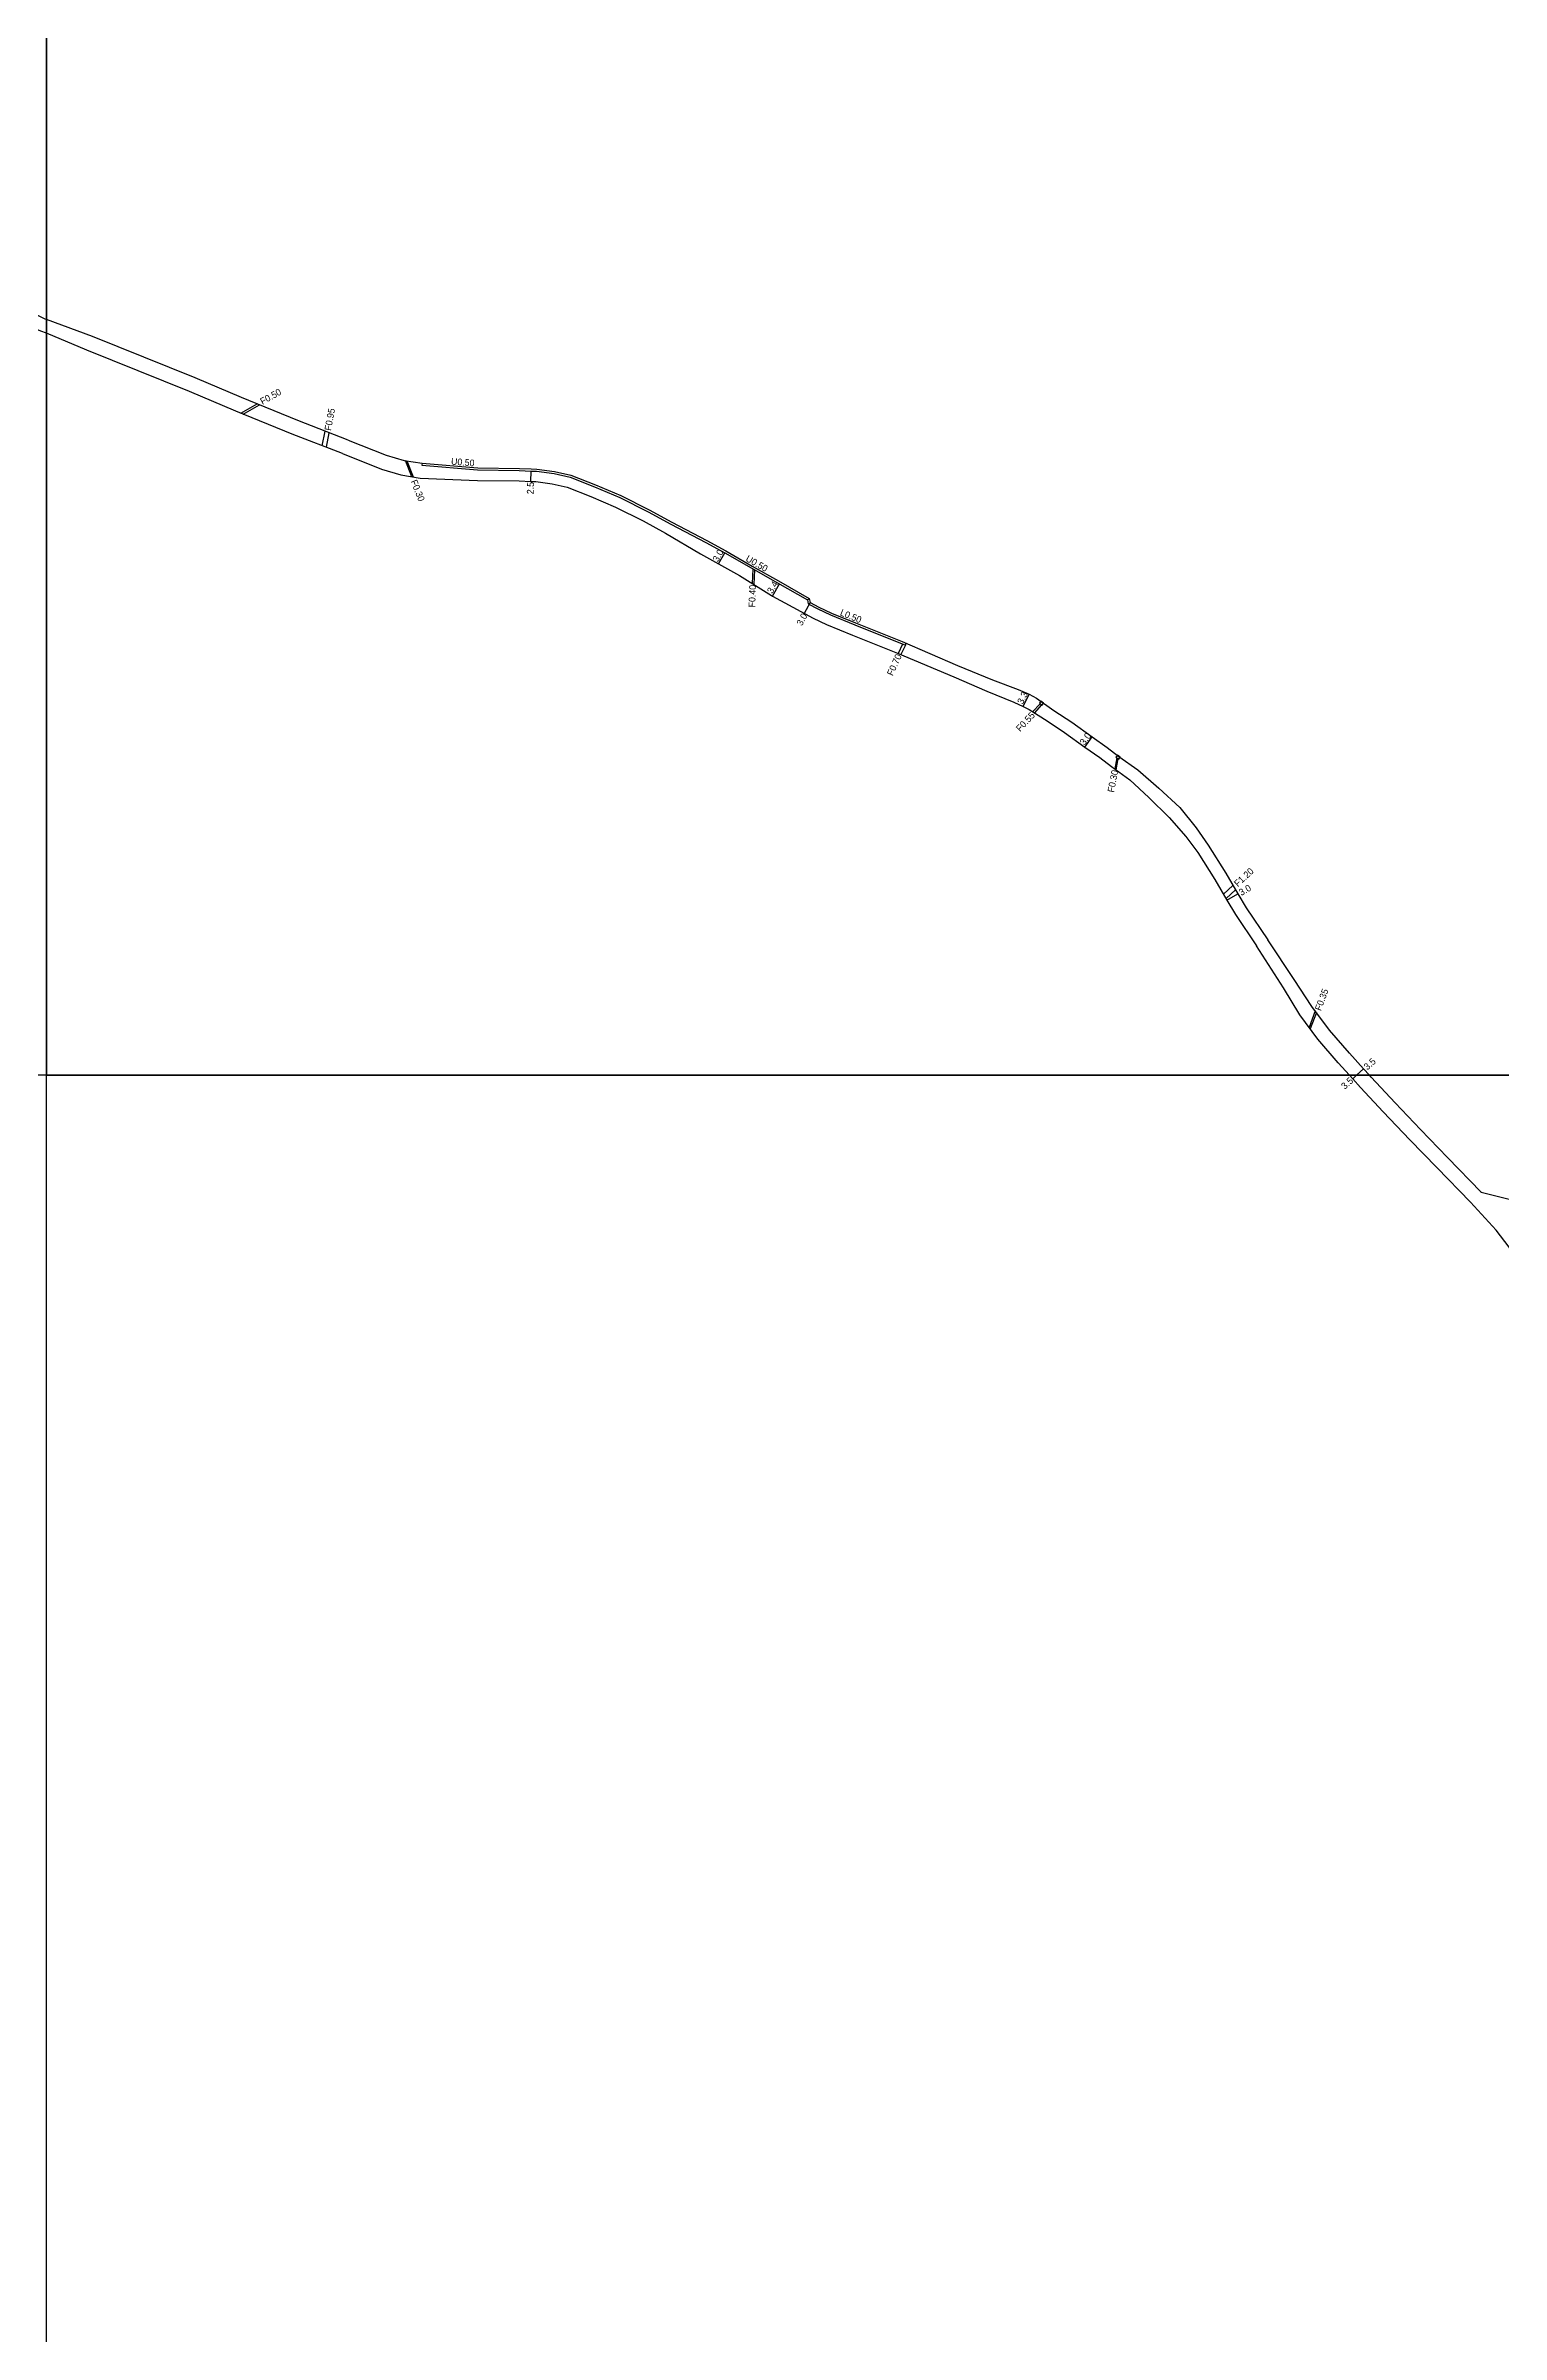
# Model space of a CAD drawing. Header units: metres. Extents: x -19200 to -16000, y -103800 to -102000.
# Drawn here: x -18400 to -18053, y -102900 to -102355 of the extents above; entities that cross this region are included whole.
import ezdxf

# ---------------------------------------------------------------- set-up
doc = ezdxf.new("R2010")
doc.units = ezdxf.units.M
doc.header["$LTSCALE"] = 2.5
for name, color, linetype in [('側溝・桝', 7, 'Continuous'), ('図郭', 7, 'Continuous'), ('幅員', 7, 'Continuous'), ('道路', 7, 'Continuous')]:
    doc.layers.add(name, color=color, linetype=linetype)
doc.styles.get("Standard").update_dxf_attribs({"font": ''})
doc.styles.get('Standard').set_extended_font_data('@MS PGothic')

msp = doc.modelspace()

# ---------------------------------------------------------------- linework, layer by layer
at = {"layer": '側溝・桝', "ltscale": 0.5, "flags": 128}
for points in [[(-18353.69, -102442.2), (-18349.76, -102440.02)], [(-18353.07, -102442.45), (-18349.2, -102440.25)], [(-18334.24, -102449.99), (-18333.58, -102446.52)], [(-18332.65, -102446.89), (-18333.33, -102450.34)], [(-18312.88, -102457.34), (-18314.41, -102453.51)], [(-18314.07, -102453.56), (-18312.55, -102457.4)], [(-18231.64, -102479.27), (-18231.77, -102482.81)], [(-18231.21, -102479.52), (-18231.43, -102483.02)], [(-18218.63, -102486.72), (-18218.18, -102486.4)], [(-18195.99, -102497.22), (-18197.02, -102499.47)], [(-18195.28, -102497.5), (-18196.38, -102499.74)], [(-18165, -102513.35), (-18163.2, -102511.44)], [(-18164.51, -102513.66), (-18162.79, -102511.71)], [(-18144.89, -102524.37), (-18145.4, -102526.99)], [(-18144.63, -102524.53), (-18145.16, -102527.17)], [(-18119.5, -102556.8), (-18117.23, -102554.73)], [(-18118.87, -102557.87), (-18116.63, -102555.76)], [(-18097.59, -102584.66), (-18099.06, -102588.59)], [(-18097.34, -102585), (-18098.83, -102588.9)]]:
    msp.add_lwpolyline(points, dxfattribs=at)
at = {"layer": '側溝・桝'}
for points in [[(-18310.41, -102454.14), (-18310.49, -102454.63), (-18297.24, -102455.73), (-18287.29, -102455.87), (-18284.45, -102455.99), (-18283.16, -102456.04), (-18278.99, -102456.59), (-18275.17, -102457.47), (-18269.34, -102459.78), (-18263.32, -102462.31), (-18256.59, -102465.69), (-18251.18, -102468.66), (-18242.85, -102473.03), (-18238.35, -102475.48), (-18232, -102479.07), (-18225.75, -102482.61), (-18218.63, -102486.72)], [(-18218.63, -102486.72), (-18218.45, -102487.63), (-18216.13, -102488.86), (-18213.09, -102490.3), (-18207.33, -102492.62), (-18195.28, -102497.5), (-18195.09, -102497.04)]]:
    msp.add_lwpolyline(points, dxfattribs=at)
for points in [[(-18162.68, -102511.78), (-18162.35, -102511.32), (-18162.99, -102510.87), (-18163.36, -102511.34)], [(-18144.45, -102524.65), (-18144.12, -102524.19), (-18144.76, -102523.74), (-18145.13, -102524.21)]]:
    msp.add_lwpolyline(points, close=True, dxfattribs=at)
at = {"layer": '図郭'}
for points in [[(-19200, -102000), (-18400, -102000), (-18400, -102600), (-19200, -102600)], [(-18400, -102000), (-17600, -102000), (-17600, -102600), (-18400, -102600)], [(-18400, -102600), (-17600, -102600), (-17600, -103200), (-18400, -103200)]]:
    msp.add_lwpolyline(points, close=True, dxfattribs=at)
at = {"layer": '幅員'}
for points in [[(-18284.54, -102458.48), (-18284.45, -102455.99)], [(-18239.82, -102478.1), (-18238.35, -102475.48)], [(-18226.96, -102485.81), (-18225.27, -102482.89)], [(-18167.24, -102512.14), (-18165.78, -102509.18)], [(-18152.48, -102521.77), (-18150.74, -102519.33)], [(-18118.65, -102558.24), (-18116.06, -102556.72)], [(-18088.67, -102600.84), (-18087.74, -102600)], [(-18087.74, -102600), (-18086.08, -102598.49)]]:
    msp.add_lwpolyline(points, dxfattribs=at)
at = {"layer": '幅員', "flags": 128}
msp.add_lwpolyline([(-18218.01, -102487.3), (-18219.43, -102489.91)], dxfattribs=at)
at = {"layer": '道路'}
for points in [[(-18400, -102419.92), (-18400.28, -102419.82), (-18409.9, -102415.01), (-18418.7, -102411.48), (-18429.49, -102406.9), (-18438.84, -102402.75), (-18452.42, -102397.13), (-18461.33, -102393.35), (-18469.35, -102389.43), (-18479.85, -102384.65), (-18486.48, -102381.52), (-18491.07, -102379.51), (-18507.48, -102372.81), (-18517.23, -102369.26), (-18523.81, -102367.58), (-18531.97, -102366), (-18535.6, -102365.2), (-18541.05, -102363.66)], [(-18400, -102423.18), (-18401.29, -102422.65), (-18402.79, -102422.02), (-18411.27, -102418.23), (-18420.04, -102414.72), (-18430.9, -102410.1), (-18440.22, -102405.97), (-18453.77, -102400.36), (-18462.72, -102396.83), (-18466.85, -102395.03), (-18470.94, -102393.24), (-18481.79, -102388.04), (-18488.14, -102384.94), (-18492.17, -102382.97), (-18508.75, -102376.07), (-18518.27, -102372.61), (-18524.57, -102371), (-18532.67, -102369.43), (-18536.38, -102368.62), (-18541.33, -102367.11)], [(-18328.11, -102448.68), (-18340.07, -102443.96), (-18353.49, -102438.5), (-18364.55, -102433.82), (-18389.02, -102423.93), (-18400, -102419.92)], [(-18329.46, -102451.85), (-18341.39, -102447.21), (-18354.83, -102441.73), (-18365.89, -102437.05), (-18390.35, -102427.17), (-18400, -102423.18)], [(-18329.46, -102451.85), (-18320.17, -102455.52), (-18315.52, -102456.87), (-18310.88, -102457.7), (-18297.28, -102458.22), (-18287.36, -102458.37), (-18284.54, -102458.48), (-18283.38, -102458.53), (-18279.44, -102459.06), (-18275.91, -102459.86), (-18270.28, -102462.09), (-18264.37, -102464.58), (-18257.76, -102467.9), (-18252.42, -102470.83), (-18244.12, -102475.7), (-18239.82, -102478.1), (-18234.79, -102480.91), (-18227.18, -102485.69), (-18226.96, -102485.81), (-18217.26, -102491.09), (-18214.09, -102492.6), (-18207.92, -102495.08), (-18197.19, -102499.4), (-18183.71, -102505.07), (-18175.85, -102508.46), (-18169.44, -102511.05), (-18167.24, -102512.14), (-18165.78, -102512.86), (-18161.51, -102515.55), (-18157.35, -102518.31), (-18152.48, -102521.77), (-18148.96, -102524.28), (-18146.19, -102526.44), (-18141.76, -102529.55), (-18137.29, -102533.78), (-18132.43, -102538.58), (-18128.44, -102543.09), (-18125.57, -102546.89), (-18121.52, -102553.36), (-18118.65, -102558.24), (-18116.62, -102561.71), (-18111.63, -102569.11)], [(-18328.11, -102448.68), (-18319.03, -102452.2), (-18314.72, -102453.46), (-18310.45, -102454.13)], [(-18310.45, -102454.13), (-18297.21, -102455.23), (-18287.27, -102455.38), (-18284.43, -102455.49), (-18283.12, -102455.54), (-18278.9, -102456.1), (-18275.02, -102456.99), (-18269.15, -102459.31), (-18263.12, -102461.86), (-18256.36, -102465.25), (-18250.94, -102468.22), (-18242.62, -102472.59), (-18238.11, -102475.05), (-18231.76, -102478.63), (-18225.51, -102482.17), (-18218.18, -102486.4), (-18218.01, -102487.3), (-18215.9, -102488.42), (-18212.89, -102489.85), (-18207.14, -102492.16), (-18196.04, -102496.63), (-18182.89, -102502.31), (-18174.5, -102505.79), (-18168.37, -102508.08), (-18165.78, -102509.18), (-18164.06, -102510.13), (-18159.89, -102513.03), (-18155.65, -102515.84), (-18150.74, -102519.33), (-18147.17, -102521.88), (-18144.41, -102524.02), (-18139.86, -102527.22), (-18134.86, -102531.54), (-18129.85, -102536.18), (-18125.95, -102541), (-18123.1, -102545.18), (-18118.95, -102551.8), (-18116.06, -102556.72), (-18114.07, -102560.12), (-18108.92, -102567.75)], [(-18084.71, -102600), (-18086.08, -102598.49), (-18089.48, -102594.72), (-18094.25, -102589.23), (-18098.39, -102583.56), (-18102.6, -102577.2), (-18108.92, -102567.75)], [(-18089.43, -102600), (-18092.11, -102597.04), (-18097, -102591.41), (-18101.27, -102585.55), (-18105.15, -102579.18), (-18111.63, -102569.11)], [(-18026.27, -102671.16), (-18033.42, -102662.65), (-18040.82, -102654.4), (-18047.14, -102646.8), (-18051.37, -102640.99), (-18054.52, -102636.89), (-18060.64, -102630.24), (-18068.6, -102621.99), (-18075.08, -102615.34), (-18081.4, -102608.67), (-18086.83, -102602.88), (-18088.67, -102600.84), (-18089.43, -102600)], [(-18058.04, -102627.9), (-18058.05, -102627.88), (-18066.08, -102619.55), (-18072.53, -102612.94), (-18078.6, -102606.58), (-18084.28, -102600.47), (-18084.71, -102600)], [(-18038.72, -102632.82), (-18039.67, -102632.57), (-18044.98, -102631.22), (-18049.83, -102629.99), (-18058.04, -102627.9)]]:
    msp.add_lwpolyline(points, dxfattribs=at)

# ---------------------------------------------------------------- texts
at = {"layer": '側溝・桝'}
for s, rotation, p in [('F0.50', 29.0146, (-18348.5, -102440.24)), ('F0.95', 79.3255, (-18332.17, -102446.48)), ('U0.50', 355.2708, (-18303.61, -102454.45)), ('F0.30', 291.697, (-18313.22, -102458.45)), ('U0.50', 330.5602, (-18233.51, -102477.35)), ('F0.40', 87.9189, (-18231.08, -102488.51)), ('L0.50', 338.0767, (-18211, -102490.34)), ('F0.70', 65.4738, (-18198.31, -102504.94)), ('F0.55', 46.526, (-18167.94, -102518.24)), ('F0.30', 78.9498, (-18145.57, -102532.69)), ('F1.20', 42.4139, (-18116.06, -102555.19)), ('F0.35', 69.4869, (-18096.27, -102584.76))]:
    msp.add_text(s, height=1.6, rotation=rotation, dxfattribs=at).set_placement(p)
at = {"layer": '幅員'}
for s, rotation, p in [('2.5', 87.7561, (-18283.91, -102461.54)), ('3.0', 60.8059, (-18239.94, -102477.8)), ('3.4', 60.0046, (-18226.98, -102485.35)), ('3.0', 61.3989, (-18219.94, -102493.01)), ('3.3', 63.6713, (-18167.3, -102511.7)), ('3.0', 54.5304, (-18152.57, -102521.47)), ('3.0', 30.4049, (-18115.22, -102557.28)), ('3.5', 42.1411, (-18090.55, -102603.46)), ('3.5', 42.1411, (-18085.17, -102598.86))]:
    msp.add_text(s, height=1.6, rotation=rotation, dxfattribs=at).set_placement(p)

doc.saveas('drawing.dxf')
